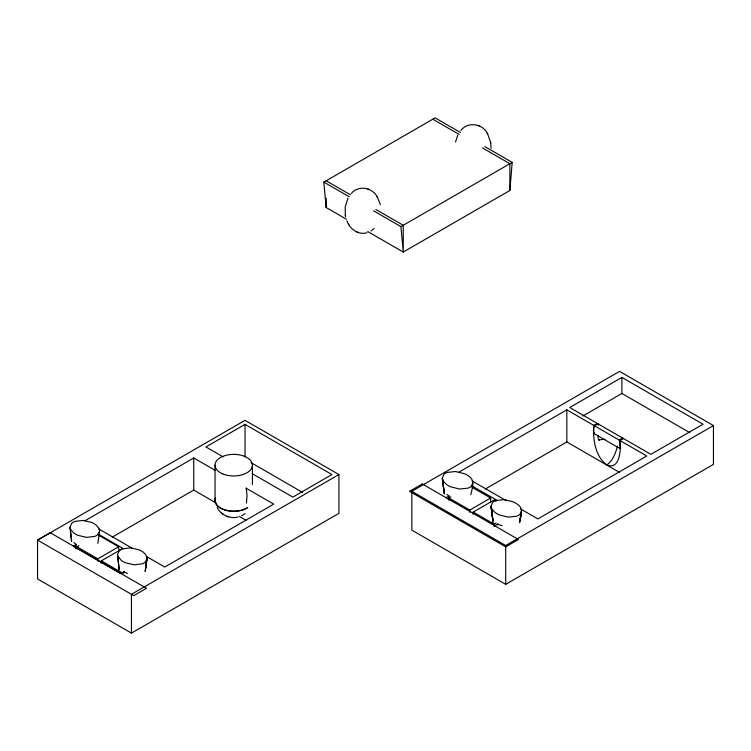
<?xml version="1.0" encoding="UTF-8"?>
<svg xmlns="http://www.w3.org/2000/svg" width="751" height="751" viewBox="0 0 751 751"><rect width="100%" height="100%" fill="white"/><g stroke="black" fill="none" stroke-linecap="round" stroke-linejoin="round"><path stroke-width="1.13" d="M622.842 439.175L622.842 438.171A17.451 10.073 0 0 1 620.044 440.565C621.058 448.722 620.204 470.37 606.827 465.029C594.858 456.064 593.027 439.204 593.609 425.31A17.451 10.073 0 0 1 597.758 423.686M491.07 148.407L490.703 142.418M442.311 478.199L444.348 493.867L442.311 478.199L443.944 474.341A10.063 5.811 0 0 1 447.324 472.398L455.547 471.525L464.503 473.74A22.492 12.992 0 0 1 468.934 476.294C475.552 480.311 472.003 488.779 470.839 494.637M492.938 520.161L490.985 506.296L492.628 502.447A10.063 5.811 0 0 1 495.998 500.495L504.231 499.631L513.177 501.837A22.492 12.992 0 0 1 517.608 504.4C524.132 508.343 520.79 516.66 519.514 522.433L521.57 510.464L519.504 522.771M71.608 541.405L70.031 527.033L71.739 523.278A10.317 5.952 0 0 1 75.072 521.354L83.098 520.424L91.716 522.471A20.671 11.932 0 0 1 95.94 524.911L98.832 528.131L99.592 530.76L97.865 543.33M145.525 569.54L147.093 558.181L145.168 571.473L146.999 557.317L145.778 554.698L143.441 552.332A20.671 11.932 0 0 0 139.217 549.901L130.59 547.845L122.573 548.774A10.317 5.952 0 0 0 119.24 550.699L117.531 554.463L119.221 569.925L117.625 555.327M367.746 231.552L403.249 252.045L509.873 190.482L512.191 162.376L484.808 146.567M246.431 503.039L246.938 496.711A45.013 25.985 60 0 0 246.187 488.244L246.431 488.084M455.528 142.014L457.772 135.208M472.858 483.231L471.252 486.216A10.063 5.811 0 0 1 467.882 488.159L459.65 489.032L450.703 486.817A22.492 12.992 0 0 1 446.272 484.264L443.775 481.804L442.442 479.091L444.141 492.44M521.541 511.337L519.936 514.313A10.063 5.811 0 0 1 516.557 516.266L508.333 517.139L499.377 514.923A22.492 12.992 0 0 1 494.947 512.37L491.858 509.018L490.985 506.296M99.536 531.605L97.883 534.524A10.317 5.952 0 0 1 94.551 536.449L86.525 537.378L77.907 535.322A20.671 11.932 0 0 1 73.682 532.881L70.791 529.662L70.031 527.033M147.036 559.026L145.384 561.945A10.317 5.952 0 0 1 142.052 563.87L134.035 564.799L125.408 562.743A20.671 11.932 0 0 1 121.183 560.312L117.879 556.209M617.51 446.094C615.651 453.097 612.854 460.579 606.827 465.029M347.976 198.161L345.197 206.91L345.347 215.462M460.945 130.43C467.742 121.352 482.461 123.568 487.371 133.387M351.28 193.523C358.236 184.887 372.458 187.412 377.265 196.959M374.158 228.464L371.041 230.933M245.192 513.609L241.662 515.806M346.455 219.254L326.169 207.548L323.85 182.118L435.12 117.879L460.476 132.514M373.547 210.806L400.931 226.614L512.191 162.376M252.42 473.778L292.852 497.124L331.942 474.548L245.023 424.371L205.934 446.939L223.113 456.861M84.788 520.865L193.739 457.969L215.368 470.455M76.968 549.094L76.968 546.803L78.958 545.648M112.209 537.162L193.739 490.084L216.006 502.945M76.968 546.803L97.827 558.847L118.696 546.803L118.696 551.384M101.31 563.147L101.31 560.847L122.169 548.803M124.159 571.746L120.864 573.642L73.354 546.221L76.311 544.513A13.077 7.548 -60 0 0 75.569 548.737M338.917 474.557L131.444 594.304L131.444 633.121L338.917 513.365L338.917 474.557L245.023 420.353L37.55 540.11L37.55 578.927L131.444 633.121M411.82 491.323L619.566 371.379L713.45 425.573L713.45 464.39L505.705 584.334L411.82 530.131L411.82 491.323L505.705 545.517L713.45 425.573M621.894 377.396L569.737 407.511L650.864 454.346L703.02 424.24L621.894 377.396L621.894 393.458L689.84 432.689M458.908 472.163L566.836 409.849L646.808 456.017L537.866 518.922L520.65 508.981M582.776 416.035L621.894 393.458M446.01 497.678L449.004 495.951A12.157 7.022 0 0 1 446.892 494.308M448.91 500.307L448.91 498.007L450.9 496.862M485.306 489.042L566.836 441.973L619.481 472.36M448.91 498.007L469.769 510.051L490.638 498.007L490.638 502.597M473.252 514.36L473.252 512.06L494.111 500.016L496.101 501.161M473.252 512.06L494.111 524.104L496.101 522.959M494.693 525.784L497.688 524.048A12.157 7.022 0 0 0 502.147 525.691M367.042 232.744C359.898 234.997 352.219 230.726 348.671 224.493M599.458 439.992L598.613 440.199A42.563 24.576 60 0 1 597.909 435.261M238.001 517.082C229.9 519.119 220.841 514.914 217.114 507.451M226.774 516.228L228.454 516.81M478.002 125.408L479.091 125.839M367.896 188.97L368.985 189.412M356.95 232.04L358.039 232.481M432.801 119.221L459.171 134.438M482.489 147.909L509.873 163.718L509.873 190.482M326.169 180.784L350.51 194.828M375.866 209.473L403.249 225.281L403.249 252.045L400.931 226.614M323.85 182.118L349.206 196.753M598.369 425.047A42.563 24.576 60 0 1 598.556 424.146A16.466 9.51 0 0 0 594.37 425.742A45.013 25.985 60 0 0 593.619 433.336L620.035 448.591A17.451 10.073 0 0 0 620.824 448.056M472.06 480.931L506.484 500.804M472.238 486.047L497.584 500.682M471.759 487.108L490.638 498.007M251.087 462.672L302.634 492.431M246.187 488.244L273.711 504.137L164.76 567.043L146.539 556.519M239.297 516.388L246.375 520.481M98.963 529.051L132.373 548.333M98.297 534.158L123.568 548.746M98.822 535.332L118.696 546.803M101.31 560.847L122.169 572.891M221.395 512.933L223.113 514.275M487.577 133.734L490.75 142.728M377.471 197.306L380.335 204.666M346.831 220.813L348.464 224.145M487.221 133.134L487.709 133.95M377.115 196.706L377.603 197.522M348.333 223.929L348.83 224.746M345.291 215.152L345.601 216.786M491.116 507.197L492.881 520.828M493.107 522.762L491.417 508.108L492.9 520.8M70.125 527.906L71.561 541.096M566.836 409.849L566.836 441.973M505.705 545.517L505.705 584.334M494.111 524.104L494.111 526.404M469.769 510.051L469.769 512.351M326.169 198.236L326.169 207.548M252.411 465.16L252.411 484.526M245.023 424.371L245.023 456.852M215.039 465.16L215.039 500.476M193.739 457.969L193.739 490.084M97.827 558.847L97.827 561.138M246.938 508.108A18.691 10.786 0 0 1 224.831 509.967A18.691 10.786 0 0 1 215.434 498.27M247.774 507.507A18.587 10.73 0 0 1 225.403 510.079A18.587 10.73 0 0 1 215.565 498.195M123.427 573.36A13.077 7.548 -60 0 1 123.793 571.943M127.548 573.323A11.95 6.9 0 0 1 123.877 571.905M76.358 544.484A11.95 6.9 0 0 1 73.908 542.363M620.035 448.591A45.013 25.985 60 0 0 619.284 440.133A16.466 9.51 0 0 0 622.044 437.702A42.563 24.576 60 0 1 622.241 438.828M593.609 433.336A17.451 10.073 0 0 1 594.539 432.886M497.444 524.949A13.114 7.566 -60 0 1 497.688 524.048M448.366 499.443A13.114 7.566 -60 0 1 449.004 495.951M599.42 439.926A17.817 10.289 0 0 1 605.081 439.316M50.308 532.75L37.559 540.11L133.762 595.646L146.511 588.286L50.308 532.75M422.25 483.954L409.502 491.323L505.705 546.859L518.453 539.5L422.25 483.954M222.756 473.9A18.691 10.786 0 0 0 252.317 466.277A18.691 10.786 0 0 0 226.098 455.303A18.691 10.786 0 0 0 222.756 473.9"/></g></svg>
